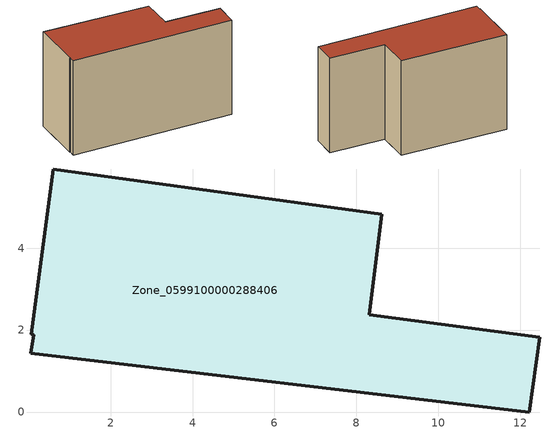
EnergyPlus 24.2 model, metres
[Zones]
Zone_0599100000288406
 floor ground (C_G): 0.05,1.43 0.12,1.89 0.06,1.9 0.6,5.93 8.62,4.83 8.31,2.37 12.48,1.83 12.22,0 z0
 wall outside (C_F): 8.31,2.37 8.62,4.83 0.6,5.93 0.06,1.9 0.12,1.89 0.05,1.43 12.22,0 12.48,1.83 8.31,2.37 z0:7.41
 roof outside (C_R): 0.12,1.89 0.05,1.43 12.22,0 12.48,1.83 8.31,2.37 8.62,4.83 0.6,5.93 0.06,1.9 z7.41
[BUILDING]
Pand.0599100000288406: North Axis=0; Terrain=City; Loads Convergence Tolerance Value=0.04; Temperature Convergence Tolerance Value=0.4; Solar Distribution=FullExterior; Maximum Number of Warmup Days=25; Minimum Number of Warmup Days=1
[Site:Location]
Rotterdam.The.Hague.AP_ZH_NLD Design_Conditions: Latitude=51.96; Longitude=4.45; Time Zone=1; Elevation=-4.5
[SITE:GROUNDTEMPERATURE:BUILDINGSURFACE]
18, 18, 18, 18, 18, 18, 18, 18, 18, 18, 18, 18
[MATERIAL] Thermal Absorptance=0.9; Solar Absorptance=0.7; Visible Absorptance=0.7
Name | Roughness | Thickness | Conductivity | Density | Specific Heat
G.TI.1946 | MediumSmooth | 0.15 | 1 | 540 | 1210
F.TI.1946 | Rough | 0.3 | 0.857143 | 1920 | 840
R.TI.1946 | MediumRough | 0.2 | 0.1 | 1500 | 1000
[CONSTRUCTION]
C_G: G.TI.1946
C_F: F.TI.1946
C_R: R.TI.1946
[ZONE]
Zone_0599100000288406: Type=1; Multiplier=1; Ceiling Height=Autocalculate; Volume=Autocalculate; Floor Area=autocalculate; Part of Total Floor Area=Yes
[ZONEINFILTRATION:DESIGNFLOWRATE]
Infil_Zone_0599100000288406: Zone or ZoneList or Space or SpaceList=Zone_0599100000288406; Schedule=AlwaysOn; Design Flow Rate Calculation Method=Flow/Area; Flow Rate per Floor Area=0.003; Constant Term Coefficient=1; Temperature Term Coefficient=0; Velocity Term Coefficient=0; Velocity Squared Term Coefficient=0
[HVACTEMPLATE:ZONE:IDEALLOADSAIRSYSTEM]
Zone_0599100000288406: Maximum Heating Supply Air Temperature=50; Minimum Cooling Supply Air Temperature=13; Maximum Heating Supply Air Humidity Ratio=0.0156; Minimum Cooling Supply Air Humidity Ratio=0.0077; Heating Limit=NoLimit; Cooling Limit=NoLimit; Dehumidification Control Type=ConstantSensibleHeatRatio; Cooling Sensible Heat Ratio=0.7; Dehumidification Setpoint=60; Humidification Control Type=None; Humidification Setpoint=30; Outdoor Air Method=None; Outdoor Air Flow Rate per Person=0.00944; Outdoor Air Flow Rate per Zone Floor Area=0; Outdoor Air Flow Rate per Zone=0; Demand Controlled Ventilation Type=None; Outdoor Air Economizer Type=NoEconomizer; Heat Recovery Type=None; Sensible Heat Recovery Effectiveness=0.7; Latent Heat Recovery Effectiveness=0.65
[ZONECONTROL:THERMOSTAT]
ThermostatControl_Zone_0599100000288406: Zone or ZoneList=Zone_0599100000288406; Control Type Schedule=DualSetpointControlType; Control 1=Thermostat_Zone_0599100000288406; Temperature Difference Between Cutout And Setpoint=0
[THERMOSTATSETPOINT:DUALSETPOINT]
Thermostat_Zone_0599100000288406: Heating Setpoint Temperature Schedule=HeatingSetpoint_Zone_0599100000288406; Cooling Setpoint Temperature Schedule=CoolingSetpoint_Zone_0599100000288406
[SCHEDULE:COMPACT]
HeatingSetpoint_Zone_0599100000288406: Through: 12/31, For: AllDays, Until: 24:00, 21
CoolingSetpoint_Zone_0599100000288406: Through: 12/31, For: AllDays, Until: 24:00, 24
DualSetpointControlType: Through: 12/31, For: AllDays, Until: 24:00, 4
AlwaysOn: Through: 12/31, For: AllDays, Until: 24:00, 1
